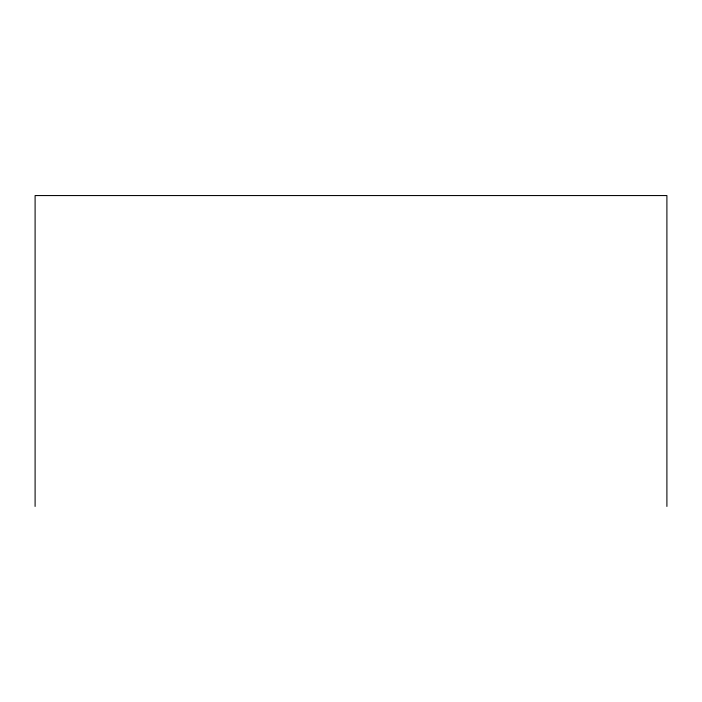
<?xml version="1.0" encoding="UTF-8"?>
<svg xmlns="http://www.w3.org/2000/svg" width="702" height="702" viewBox="0 0 702 702"><rect width="100%" height="100%" fill="white"/><g stroke="black" fill="none" stroke-linecap="round" stroke-linejoin="round"><path stroke-width="1.05" d="M666.9 506.44L666.9 195.56L35.1 195.56L35.1 506.44"/></g></svg>
